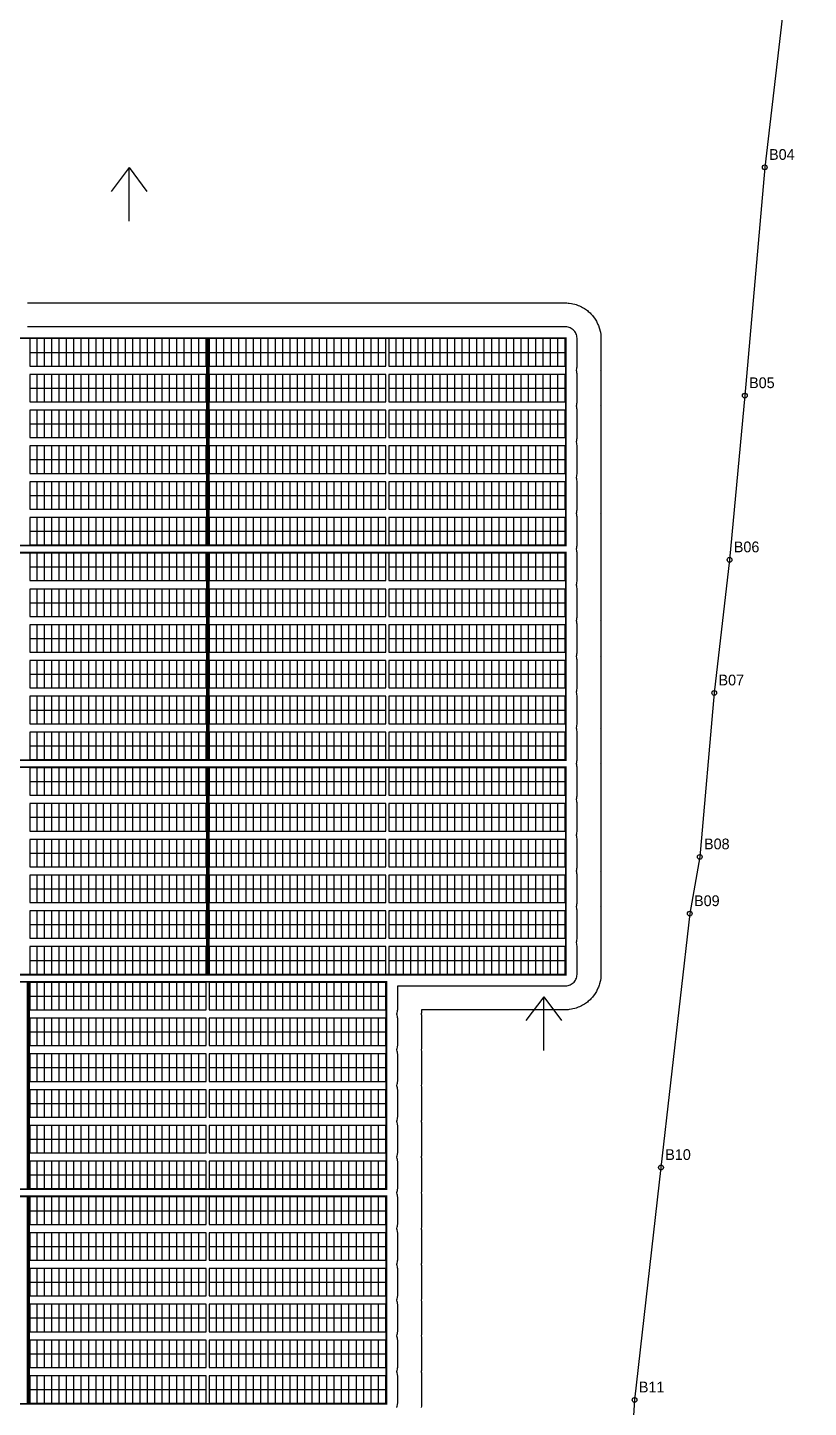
# Model space of a CAD drawing. Header units: metres. Extents: x 434302 to 507065, y 1937737 to 2381091.
# Drawn here: x 434861.2 to 434992.1, y 2380515.6 to 2380747.1 of the extents above; entities that cross this region are included whole.
import ezdxf
from ezdxf.enums import TextEntityAlignment as Align

# ---------------------------------------------------------------- set-up
doc = ezdxf.new("R2010")
doc.units = ezdxf.units.M
for name, color, linetype in [('BOUNDARY', 7, 'Continuous'), ('BOUNDARY_POINTS', 7, 'Continuous'), ('GROUP_BOUNDARY', 1, 'Continuous'), ('LIGHTNING_ARRESTER', 3, 'Continuous'), ('MODULES', 5, 'Continuous'), ('PV_TABLES', 3, 'Continuous'), ('SERVICE_ROAD', 1, 'Continuous')]:
    doc.layers.add(name, color=color, linetype=linetype)

# ---------------------------------------------------------------- blocks, each defined once
blk = doc.blocks.new('PV_TABLE_2P28')
at = {"layer": 'MODULES'}
for p, q in [((1.23333, 0), (1.23333, 4.6)), ((2.46666, 0), (2.46666, 4.6)), ((3.69999, 0), (3.69999, 4.6)), ((4.93332, 0), (4.93332, 4.6)), ((6.16665, 0), (6.16665, 4.6)), ((7.39998, 0), (7.39998, 4.6)), ((8.63331, 0), (8.63331, 4.6)), ((9.86664, 0), (9.86664, 4.6)), ((11.09997, 0), (11.09997, 4.6)), ((12.3333, 0), (12.3333, 4.6)), ((13.56663, 0), (13.56663, 4.6)), ((14.79996, 0), (14.79996, 4.6)), ((16.03329, 0), (16.03329, 4.6)), ((17.26662, 0), (17.26662, 4.6)), ((18.49995, 0), (18.49995, 4.6)), ((19.73328, 0), (19.73328, 4.6)), ((20.96661, 0), (20.96661, 4.6)), ((22.19994, 0), (22.19994, 4.6)), ((23.43327, 0), (23.43327, 4.6)), ((24.6666, 0), (24.6666, 4.6)), ((25.89993, 0), (25.89993, 4.6)), ((27.13326, 0), (27.13326, 4.6)), ((28.36659, 0), (28.36659, 4.6)), ((0, 2.3), (29.59992, 2.3))]:
    blk.add_line(p, q, dxfattribs=at)
blk.add_lwpolyline([(0, 0), (29.59992, 0), (29.59992, 4.6), (0, 4.6)], close=True, dxfattribs=at)

msp = doc.modelspace()

# ---------------------------------------------------------------- linework, layer by layer
at = {"layer": 'BOUNDARY'}
msp.add_lwpolyline([(434992.14, 2380786.63), (434984.82, 2380723.62), (434981.47, 2380685.32), (434978.91, 2380657.77), (434976.34, 2380635.44), (434973.91, 2380607.94), (434972.24, 2380598.42), (434967.41, 2380555.83), (434962.98, 2380516.83), (434961.53, 2380493.96)], dxfattribs=at)
at = {"layer": 'BOUNDARY_POINTS'}
for centre in [(434984.82, 2380723.62), (434981.47, 2380685.32), (434978.91, 2380657.77), (434976.34, 2380635.44), (434973.91, 2380607.94), (434972.24, 2380598.42), (434967.41, 2380555.83), (434962.98, 2380516.83)]:
    msp.add_circle(centre, 0.4, dxfattribs=at)
at = {"layer": 'GROUP_BOUNDARY', "color": 5, "lineweight": 211, "true_color": 0x0080ff, "const_width": 0.3}
for points in [[(434891.24, 2380660.18), (434831.34, 2380660.18), (434831.34, 2380694.98), (434891.24, 2380694.98), (434891.24, 2380660.18)], [(434951.44, 2380624.18), (434891.54, 2380624.18), (434891.54, 2380658.98), (434951.44, 2380658.98), (434951.44, 2380624.18)], [(434891.24, 2380588.18), (434831.34, 2380588.18), (434831.34, 2380622.98), (434891.24, 2380622.98), (434891.24, 2380588.18)], [(434921.34, 2380552.18), (434861.44, 2380552.18), (434861.44, 2380586.98), (434921.34, 2380586.98), (434921.34, 2380552.18)], [(434861.14, 2380516.18), (434801.24, 2380516.18), (434801.24, 2380550.98), (434861.14, 2380550.98), (434861.14, 2380516.18)]]:
    msp.add_lwpolyline(points, close=True, dxfattribs=at)
at = {"layer": 'GROUP_BOUNDARY', "color": 1, "lineweight": 211, "true_color": 0xff0000, "const_width": 0.3}
for points in [[(434951.44, 2380660.18), (434891.54, 2380660.18), (434891.54, 2380694.98), (434951.44, 2380694.98), (434951.44, 2380660.18)], [(434891.24, 2380624.18), (434831.34, 2380624.18), (434831.34, 2380658.98), (434891.24, 2380658.98), (434891.24, 2380624.18)], [(434951.44, 2380588.18), (434891.54, 2380588.18), (434891.54, 2380622.98), (434951.44, 2380622.98), (434951.44, 2380588.18)], [(434861.14, 2380552.18), (434801.24, 2380552.18), (434801.24, 2380586.98), (434861.14, 2380586.98), (434861.14, 2380552.18)], [(434921.34, 2380516.18), (434861.44, 2380516.18), (434861.44, 2380550.98), (434921.34, 2380550.98), (434921.34, 2380516.18)]]:
    msp.add_lwpolyline(points, close=True, dxfattribs=at)
at = {"layer": 'LIGHTNING_ARRESTER', "lineweight": 30}
for p, q in [((434878.19, 2380723.58), (434875.19, 2380719.58)), ((434878.19, 2380714.58), (434878.19, 2380723.58)), ((434878.19, 2380723.58), (434881.19, 2380719.58)), ((434947.74, 2380584.48), (434944.74, 2380580.48)), ((434947.74, 2380575.48), (434947.74, 2380584.48)), ((434947.74, 2380584.48), (434950.74, 2380580.48))]:
    msp.add_line(p, q, dxfattribs=at)
at = {"layer": 'SERVICE_ROAD'}
for points in [[(434861.12, 2380700.88), (434861.22, 2380700.88), (434861.29, 2380700.87), (434861.36, 2380700.88), (434861.46, 2380700.88), (434861.56, 2380700.88), (434891.12, 2380700.88), (434891.22, 2380700.88), (434891.32, 2380700.88), (434891.39, 2380700.87), (434891.46, 2380700.88), (434891.56, 2380700.88), (434891.66, 2380700.88), (434921.22, 2380700.88), (434921.32, 2380700.88), (434921.42, 2380700.88), (434921.49, 2380700.87), (434921.56, 2380700.88), (434921.66, 2380700.88), (434921.76, 2380700.88), (434951.32, 2380700.88), (434951.42, 2380700.88), (434951.52, 2380700.88), (434951.61, 2380700.87), (434951.63, 2380700.87), (434951.83, 2380700.86), (434952.02, 2380700.84), (434952.41, 2380700.78), (434952.6, 2380700.74), (434952.98, 2380700.65), (434953.17, 2380700.59), (434953.54, 2380700.46), (434953.72, 2380700.38), (434954.08, 2380700.21), (434954.25, 2380700.12), (434954.59, 2380699.92), (434954.75, 2380699.81), (434955.07, 2380699.58), (434955.22, 2380699.45), (434955.51, 2380699.19), (434955.65, 2380699.05), (434955.91, 2380698.76), (434956.03, 2380698.61), (434956.27, 2380698.29), (434956.38, 2380698.13), (434956.58, 2380697.79), (434956.67, 2380697.62), (434956.84, 2380697.26), (434956.91, 2380697.08), (434957.05, 2380696.71), (434957.1, 2380696.53), (434957.2, 2380696.14), (434957.24, 2380695.95), (434957.3, 2380695.56), (434957.31, 2380695.37), (434957.33, 2380695.17), (434957.33, 2380695.15), (434957.33, 2380695.06), (434957.34, 2380694.96), (434957.34, 2380694.86), (434957.34, 2380690.3), (434957.34, 2380690.2), (434957.33, 2380690.1), (434957.33, 2380690), (434957.33, 2380689.99), (434957.31, 2380689.79), (434957.3, 2380689.59), (434957.29, 2380689.58), (434957.3, 2380689.56), (434957.31, 2380689.37), (434957.33, 2380689.17), (434957.33, 2380689.15), (434957.33, 2380689.06), (434957.34, 2380688.96), (434957.34, 2380688.86), (434957.34, 2380684.3), (434957.34, 2380684.2), (434957.33, 2380684.1), (434957.33, 2380684), (434957.33, 2380683.99), (434957.31, 2380683.79), (434957.3, 2380683.59), (434957.29, 2380683.58), (434957.3, 2380683.56), (434957.31, 2380683.37), (434957.33, 2380683.17), (434957.33, 2380683.15), (434957.33, 2380683.06), (434957.34, 2380682.96), (434957.34, 2380682.86), (434957.34, 2380678.3), (434957.34, 2380678.2), (434957.33, 2380678.1), (434957.33, 2380678), (434957.33, 2380677.99), (434957.31, 2380677.79), (434957.3, 2380677.59), (434957.29, 2380677.58), (434957.3, 2380677.56), (434957.31, 2380677.37), (434957.33, 2380677.17), (434957.33, 2380677.15), (434957.33, 2380677.06), (434957.34, 2380676.96), (434957.34, 2380676.86), (434957.34, 2380672.3), (434957.34, 2380672.2), (434957.33, 2380672.1), (434957.33, 2380672), (434957.33, 2380671.99), (434957.31, 2380671.79), (434957.3, 2380671.59), (434957.29, 2380671.58), (434957.3, 2380671.56), (434957.31, 2380671.37), (434957.33, 2380671.17), (434957.33, 2380671.15), (434957.33, 2380671.06), (434957.34, 2380670.96), (434957.34, 2380670.86), (434957.34, 2380666.3), (434957.34, 2380666.2), (434957.33, 2380666.1), (434957.33, 2380666), (434957.33, 2380665.99), (434957.31, 2380665.79), (434957.3, 2380665.59), (434957.29, 2380665.58), (434957.3, 2380665.56), (434957.31, 2380665.37), (434957.33, 2380665.17), (434957.33, 2380665.15), (434957.33, 2380665.06), (434957.34, 2380664.96), (434957.34, 2380664.86), (434957.34, 2380660.3), (434957.34, 2380660.2), (434957.33, 2380660.1), (434957.33, 2380660), (434957.33, 2380659.99), (434957.31, 2380659.79), (434957.3, 2380659.59), (434957.29, 2380659.58), (434957.3, 2380659.56), (434957.31, 2380659.37), (434957.33, 2380659.17), (434957.33, 2380659.15), (434957.33, 2380659.06), (434957.34, 2380658.96), (434957.34, 2380658.86), (434957.34, 2380654.3), (434957.34, 2380654.2), (434957.33, 2380654.1), (434957.33, 2380654), (434957.33, 2380653.99), (434957.31, 2380653.79), (434957.3, 2380653.59), (434957.29, 2380653.58), (434957.3, 2380653.56), (434957.31, 2380653.37), (434957.33, 2380653.17), (434957.33, 2380653.15), (434957.33, 2380653.06), (434957.34, 2380652.96), (434957.34, 2380652.86), (434957.34, 2380648.3), (434957.34, 2380648.2), (434957.33, 2380648.1), (434957.33, 2380648), (434957.33, 2380647.99), (434957.31, 2380647.79), (434957.3, 2380647.59), (434957.29, 2380647.58), (434957.3, 2380647.56), (434957.31, 2380647.37), (434957.33, 2380647.17), (434957.33, 2380647.15), (434957.33, 2380647.06), (434957.34, 2380646.96), (434957.34, 2380646.86), (434957.34, 2380642.3), (434957.34, 2380642.2), (434957.33, 2380642.1), (434957.33, 2380642), (434957.33, 2380641.99), (434957.31, 2380641.79), (434957.3, 2380641.59), (434957.29, 2380641.58), (434957.3, 2380641.56), (434957.31, 2380641.37), (434957.33, 2380641.17), (434957.33, 2380641.15), (434957.33, 2380641.06), (434957.34, 2380640.96), (434957.34, 2380640.86), (434957.34, 2380636.3), (434957.34, 2380636.2), (434957.33, 2380636.1), (434957.33, 2380636), (434957.33, 2380635.99), (434957.31, 2380635.79), (434957.3, 2380635.59), (434957.29, 2380635.58), (434957.3, 2380635.56), (434957.31, 2380635.37), (434957.33, 2380635.17), (434957.33, 2380635.15), (434957.33, 2380635.06), (434957.34, 2380634.96), (434957.34, 2380634.86), (434957.34, 2380630.3), (434957.34, 2380630.2), (434957.33, 2380630.1), (434957.33, 2380630), (434957.33, 2380629.99), (434957.31, 2380629.79), (434957.3, 2380629.59), (434957.29, 2380629.58), (434957.3, 2380629.56), (434957.31, 2380629.37), (434957.33, 2380629.17), (434957.33, 2380629.15), (434957.33, 2380629.06), (434957.34, 2380628.96), (434957.34, 2380628.86), (434957.34, 2380624.3), (434957.34, 2380624.2), (434957.33, 2380624.1), (434957.33, 2380624), (434957.33, 2380623.99), (434957.31, 2380623.79), (434957.3, 2380623.59), (434957.29, 2380623.58), (434957.3, 2380623.56), (434957.31, 2380623.37), (434957.33, 2380623.17), (434957.33, 2380623.15), (434957.33, 2380623.06), (434957.34, 2380622.96), (434957.34, 2380622.86), (434957.34, 2380618.3), (434957.34, 2380618.2), (434957.33, 2380618.1), (434957.33, 2380618), (434957.33, 2380617.99), (434957.31, 2380617.79), (434957.3, 2380617.59), (434957.29, 2380617.58), (434957.3, 2380617.56), (434957.31, 2380617.37), (434957.33, 2380617.17), (434957.33, 2380617.15), (434957.33, 2380617.06), (434957.34, 2380616.96), (434957.34, 2380616.86), (434957.34, 2380612.3), (434957.34, 2380612.2), (434957.33, 2380612.1), (434957.33, 2380612), (434957.33, 2380611.99), (434957.31, 2380611.79), (434957.3, 2380611.59), (434957.29, 2380611.58), (434957.3, 2380611.56), (434957.31, 2380611.37), (434957.33, 2380611.17), (434957.33, 2380611.15), (434957.33, 2380611.06), (434957.34, 2380610.96), (434957.34, 2380610.86), (434957.34, 2380606.3), (434957.34, 2380606.2), (434957.33, 2380606.1), (434957.33, 2380606), (434957.33, 2380605.99), (434957.31, 2380605.79), (434957.3, 2380605.59), (434957.29, 2380605.58), (434957.3, 2380605.56), (434957.31, 2380605.37), (434957.33, 2380605.17), (434957.33, 2380605.15), (434957.33, 2380605.06), (434957.34, 2380604.96), (434957.34, 2380604.86), (434957.34, 2380600.3), (434957.34, 2380600.2), (434957.33, 2380600.1), (434957.33, 2380600), (434957.33, 2380599.99), (434957.31, 2380599.79), (434957.3, 2380599.59), (434957.29, 2380599.58), (434957.3, 2380599.56), (434957.31, 2380599.37), (434957.33, 2380599.17), (434957.33, 2380599.15), (434957.33, 2380599.06), (434957.34, 2380598.96), (434957.34, 2380598.86), (434957.34, 2380594.3), (434957.34, 2380594.2), (434957.33, 2380594.1), (434957.33, 2380594), (434957.33, 2380593.99), (434957.31, 2380593.79), (434957.3, 2380593.59), (434957.29, 2380593.58), (434957.3, 2380593.56), (434957.31, 2380593.37), (434957.33, 2380593.17), (434957.33, 2380593.15), (434957.33, 2380593.06), (434957.34, 2380592.96), (434957.34, 2380592.86), (434957.34, 2380588.3), (434957.34, 2380588.2), (434957.33, 2380588.1), (434957.33, 2380588), (434957.33, 2380587.99), (434957.31, 2380587.79), (434957.3, 2380587.59), (434957.24, 2380587.21), (434957.2, 2380587.01), (434957.1, 2380586.63), (434957.05, 2380586.44), (434956.91, 2380586.08), (434956.84, 2380585.89), (434956.67, 2380585.54), (434956.58, 2380585.37), (434956.38, 2380585.03), (434956.27, 2380584.87), (434956.03, 2380584.55), (434955.91, 2380584.4), (434955.65, 2380584.11), (434955.51, 2380583.97), (434955.22, 2380583.71), (434955.07, 2380583.58), (434954.75, 2380583.35), (434954.59, 2380583.24), (434954.25, 2380583.04), (434954.08, 2380582.94), (434953.72, 2380582.78), (434953.54, 2380582.7), (434953.17, 2380582.57), (434952.98, 2380582.51), (434952.6, 2380582.42), (434952.41, 2380582.38), (434952.02, 2380582.32), (434951.83, 2380582.3), (434951.63, 2380582.29), (434951.61, 2380582.29), (434951.52, 2380582.28), (434951.42, 2380582.28), (434951.32, 2380582.28), (434927.24, 2380582.28), (434927.24, 2380582.2), (434927.23, 2380582.1), (434927.23, 2380582), (434927.23, 2380581.99), (434927.21, 2380581.79), (434927.2, 2380581.59), (434927.19, 2380581.58), (434927.2, 2380581.56), (434927.21, 2380581.37), (434927.23, 2380581.17), (434927.23, 2380581.15), (434927.23, 2380581.06), (434927.24, 2380580.96), (434927.24, 2380580.86), (434927.24, 2380576.3), (434927.24, 2380576.2), (434927.23, 2380576.1), (434927.23, 2380576), (434927.23, 2380575.99), (434927.21, 2380575.79), (434927.2, 2380575.59), (434927.19, 2380575.58), (434927.2, 2380575.56), (434927.21, 2380575.37), (434927.23, 2380575.17), (434927.23, 2380575.15), (434927.23, 2380575.06), (434927.24, 2380574.96), (434927.24, 2380574.86), (434927.24, 2380570.3), (434927.24, 2380570.2), (434927.23, 2380570.1), (434927.23, 2380570), (434927.23, 2380569.99), (434927.21, 2380569.79), (434927.2, 2380569.59), (434927.19, 2380569.58), (434927.2, 2380569.56), (434927.21, 2380569.37), (434927.23, 2380569.17), (434927.23, 2380569.15), (434927.23, 2380569.06), (434927.24, 2380568.96), (434927.24, 2380568.86), (434927.24, 2380564.3), (434927.24, 2380564.2), (434927.23, 2380564.1), (434927.23, 2380564), (434927.23, 2380563.99), (434927.21, 2380563.79), (434927.2, 2380563.59), (434927.19, 2380563.58), (434927.2, 2380563.56), (434927.21, 2380563.37), (434927.23, 2380563.17), (434927.23, 2380563.15), (434927.23, 2380563.06), (434927.24, 2380562.96), (434927.24, 2380562.86), (434927.24, 2380558.3), (434927.24, 2380558.2), (434927.23, 2380558.1), (434927.23, 2380558), (434927.23, 2380557.99), (434927.21, 2380557.79), (434927.2, 2380557.59), (434927.19, 2380557.58), (434927.2, 2380557.56), (434927.21, 2380557.37), (434927.23, 2380557.17), (434927.23, 2380557.15), (434927.23, 2380557.06), (434927.24, 2380556.96), (434927.24, 2380556.86), (434927.24, 2380552.3), (434927.24, 2380552.2), (434927.23, 2380552.1), (434927.23, 2380552), (434927.23, 2380551.99), (434927.21, 2380551.79), (434927.2, 2380551.59), (434927.19, 2380551.58), (434927.2, 2380551.56), (434927.21, 2380551.37), (434927.23, 2380551.17), (434927.23, 2380551.15), (434927.23, 2380551.06), (434927.24, 2380550.96), (434927.24, 2380550.86), (434927.24, 2380546.3), (434927.24, 2380546.2), (434927.23, 2380546.1), (434927.23, 2380546), (434927.23, 2380545.99), (434927.21, 2380545.79), (434927.2, 2380545.59), (434927.19, 2380545.58), (434927.2, 2380545.56), (434927.21, 2380545.37), (434927.23, 2380545.17), (434927.23, 2380545.15), (434927.23, 2380545.06), (434927.24, 2380544.96), (434927.24, 2380544.86), (434927.24, 2380540.3), (434927.24, 2380540.2), (434927.23, 2380540.1), (434927.23, 2380540), (434927.23, 2380539.99), (434927.21, 2380539.79), (434927.2, 2380539.59), (434927.19, 2380539.58), (434927.2, 2380539.56), (434927.21, 2380539.37), (434927.23, 2380539.17), (434927.23, 2380539.15), (434927.23, 2380539.06), (434927.24, 2380538.96), (434927.24, 2380538.86), (434927.24, 2380534.3), (434927.24, 2380534.2), (434927.23, 2380534.1), (434927.23, 2380534), (434927.23, 2380533.99), (434927.21, 2380533.79), (434927.2, 2380533.59), (434927.19, 2380533.58), (434927.2, 2380533.56), (434927.21, 2380533.37), (434927.23, 2380533.17), (434927.23, 2380533.15), (434927.23, 2380533.06), (434927.24, 2380532.96), (434927.24, 2380532.86), (434927.24, 2380528.3), (434927.24, 2380528.2), (434927.23, 2380528.1), (434927.23, 2380528), (434927.23, 2380527.99), (434927.21, 2380527.79), (434927.2, 2380527.59), (434927.19, 2380527.58), (434927.2, 2380527.56), (434927.21, 2380527.37), (434927.23, 2380527.17), (434927.23, 2380527.15), (434927.23, 2380527.06), (434927.24, 2380526.96), (434927.24, 2380526.86), (434927.24, 2380522.3), (434927.24, 2380522.2), (434927.23, 2380522.1), (434927.23, 2380522), (434927.23, 2380521.99), (434927.21, 2380521.79), (434927.2, 2380521.59), (434927.19, 2380521.58), (434927.2, 2380521.56), (434927.21, 2380521.37), (434927.23, 2380521.17), (434927.23, 2380521.15), (434927.23, 2380521.06), (434927.24, 2380520.96), (434927.24, 2380520.86), (434927.24, 2380516.3), (434927.24, 2380516.2), (434927.23, 2380516.1), (434927.23, 2380516), (434927.23, 2380515.99), (434927.21, 2380515.79), (434927.2, 2380515.59), (434927.19, 2380515.58), (434927.2, 2380515.56)], [(434923.12, 2380515.55), (434923.11, 2380515.58), (434923.12, 2380515.61), (434923.18, 2380515.79), (434923.21, 2380515.99), (434923.23, 2380516.18), (434923.23, 2380516.2), (434923.24, 2380516.3), (434923.24, 2380520.86), (434923.23, 2380520.96), (434923.23, 2380520.98), (434923.21, 2380521.17), (434923.18, 2380521.36), (434923.12, 2380521.55), (434923.11, 2380521.58), (434923.12, 2380521.61), (434923.18, 2380521.79), (434923.21, 2380521.99), (434923.23, 2380522.18), (434923.23, 2380522.2), (434923.24, 2380522.3), (434923.24, 2380526.86), (434923.23, 2380526.96), (434923.23, 2380526.98), (434923.21, 2380527.17), (434923.18, 2380527.36), (434923.12, 2380527.55), (434923.11, 2380527.58), (434923.12, 2380527.61), (434923.18, 2380527.79), (434923.21, 2380527.99), (434923.23, 2380528.18), (434923.23, 2380528.2), (434923.24, 2380528.3), (434923.24, 2380532.86), (434923.23, 2380532.96), (434923.23, 2380532.98), (434923.21, 2380533.17), (434923.18, 2380533.36), (434923.12, 2380533.55), (434923.11, 2380533.58), (434923.12, 2380533.61), (434923.18, 2380533.79), (434923.21, 2380533.99), (434923.23, 2380534.18), (434923.23, 2380534.2), (434923.24, 2380534.3), (434923.24, 2380538.86), (434923.23, 2380538.96), (434923.23, 2380538.98), (434923.21, 2380539.17), (434923.18, 2380539.36), (434923.12, 2380539.55), (434923.11, 2380539.58), (434923.12, 2380539.61), (434923.18, 2380539.79), (434923.21, 2380539.99), (434923.23, 2380540.18), (434923.23, 2380540.2), (434923.24, 2380540.3), (434923.24, 2380544.86), (434923.23, 2380544.96), (434923.23, 2380544.98), (434923.21, 2380545.17), (434923.18, 2380545.36), (434923.12, 2380545.55), (434923.11, 2380545.58), (434923.12, 2380545.61), (434923.18, 2380545.79), (434923.21, 2380545.99), (434923.23, 2380546.18), (434923.23, 2380546.2), (434923.24, 2380546.3), (434923.24, 2380550.86), (434923.23, 2380550.96), (434923.23, 2380550.98), (434923.21, 2380551.17), (434923.18, 2380551.36), (434923.12, 2380551.55), (434923.11, 2380551.58), (434923.12, 2380551.61), (434923.18, 2380551.79), (434923.21, 2380551.99), (434923.23, 2380552.18), (434923.23, 2380552.2), (434923.24, 2380552.3), (434923.24, 2380556.86), (434923.23, 2380556.96), (434923.23, 2380556.98), (434923.21, 2380557.17), (434923.18, 2380557.36), (434923.12, 2380557.55), (434923.11, 2380557.58), (434923.12, 2380557.61), (434923.18, 2380557.79), (434923.21, 2380557.99), (434923.23, 2380558.18), (434923.23, 2380558.2), (434923.24, 2380558.3), (434923.24, 2380562.86), (434923.23, 2380562.96), (434923.23, 2380562.98), (434923.21, 2380563.17), (434923.18, 2380563.36), (434923.12, 2380563.55), (434923.11, 2380563.58), (434923.12, 2380563.61), (434923.18, 2380563.79), (434923.21, 2380563.99), (434923.23, 2380564.18), (434923.23, 2380564.2), (434923.24, 2380564.3), (434923.24, 2380568.86), (434923.23, 2380568.96), (434923.23, 2380568.98), (434923.21, 2380569.17), (434923.18, 2380569.36), (434923.12, 2380569.55), (434923.11, 2380569.58), (434923.12, 2380569.61), (434923.18, 2380569.79), (434923.21, 2380569.99), (434923.23, 2380570.18), (434923.23, 2380570.2), (434923.24, 2380570.3), (434923.24, 2380574.86), (434923.23, 2380574.96), (434923.23, 2380574.98), (434923.21, 2380575.17), (434923.18, 2380575.36), (434923.12, 2380575.55), (434923.11, 2380575.58), (434923.12, 2380575.61), (434923.18, 2380575.79), (434923.21, 2380575.99), (434923.23, 2380576.18), (434923.23, 2380576.2), (434923.24, 2380576.3), (434923.24, 2380580.86), (434923.23, 2380580.96), (434923.23, 2380580.98), (434923.21, 2380581.17), (434923.18, 2380581.36), (434923.12, 2380581.55), (434923.11, 2380581.58), (434923.12, 2380581.61), (434923.18, 2380581.79), (434923.21, 2380581.99), (434923.23, 2380582.18), (434923.23, 2380582.2), (434923.24, 2380582.3), (434923.24, 2380586.28), (434951.32, 2380586.28), (434951.42, 2380586.28), (434951.43, 2380586.28), (434951.63, 2380586.3), (434951.82, 2380586.34), (434952.01, 2380586.4), (434952.19, 2380586.47), (434952.36, 2380586.56), (434952.53, 2380586.67), (434952.68, 2380586.8), (434952.82, 2380586.94), (434952.94, 2380587.09), (434953.05, 2380587.25), (434953.14, 2380587.42), (434953.22, 2380587.61), (434953.28, 2380587.79), (434953.31, 2380587.99), (434953.33, 2380588.18), (434953.33, 2380588.2), (434953.34, 2380588.3), (434953.34, 2380592.86), (434953.33, 2380592.96), (434953.33, 2380592.98), (434953.31, 2380593.17), (434953.28, 2380593.36), (434953.22, 2380593.55), (434953.21, 2380593.58), (434953.22, 2380593.61), (434953.28, 2380593.79), (434953.31, 2380593.99), (434953.33, 2380594.18), (434953.33, 2380594.2), (434953.34, 2380594.3), (434953.34, 2380598.86), (434953.33, 2380598.96), (434953.33, 2380598.98), (434953.31, 2380599.17), (434953.28, 2380599.36), (434953.22, 2380599.55), (434953.21, 2380599.58), (434953.22, 2380599.61), (434953.28, 2380599.79), (434953.31, 2380599.99), (434953.33, 2380600.18), (434953.33, 2380600.2), (434953.34, 2380600.3), (434953.34, 2380604.86), (434953.33, 2380604.96), (434953.33, 2380604.98), (434953.31, 2380605.17), (434953.28, 2380605.36), (434953.22, 2380605.55), (434953.21, 2380605.58), (434953.22, 2380605.61), (434953.28, 2380605.79), (434953.31, 2380605.99), (434953.33, 2380606.18), (434953.33, 2380606.2), (434953.34, 2380606.3), (434953.34, 2380610.86), (434953.33, 2380610.96), (434953.33, 2380610.98), (434953.31, 2380611.17), (434953.28, 2380611.36), (434953.22, 2380611.55), (434953.21, 2380611.58), (434953.22, 2380611.61), (434953.28, 2380611.79), (434953.31, 2380611.99), (434953.33, 2380612.18), (434953.33, 2380612.2), (434953.34, 2380612.3), (434953.34, 2380616.86), (434953.33, 2380616.96), (434953.33, 2380616.98), (434953.31, 2380617.17), (434953.28, 2380617.36), (434953.22, 2380617.55), (434953.21, 2380617.58), (434953.22, 2380617.61), (434953.28, 2380617.79), (434953.31, 2380617.99), (434953.33, 2380618.18), (434953.33, 2380618.2), (434953.34, 2380618.3), (434953.34, 2380622.86), (434953.33, 2380622.96), (434953.33, 2380622.98), (434953.31, 2380623.17), (434953.28, 2380623.36), (434953.22, 2380623.55), (434953.21, 2380623.58), (434953.22, 2380623.61), (434953.28, 2380623.79), (434953.31, 2380623.99), (434953.33, 2380624.18), (434953.33, 2380624.2), (434953.34, 2380624.3), (434953.34, 2380628.86), (434953.33, 2380628.96), (434953.33, 2380628.98), (434953.31, 2380629.17), (434953.28, 2380629.36), (434953.22, 2380629.55), (434953.21, 2380629.58), (434953.22, 2380629.61), (434953.28, 2380629.79), (434953.31, 2380629.99), (434953.33, 2380630.18), (434953.33, 2380630.2), (434953.34, 2380630.3), (434953.34, 2380634.86), (434953.33, 2380634.96), (434953.33, 2380634.98), (434953.31, 2380635.17), (434953.28, 2380635.36), (434953.22, 2380635.55), (434953.21, 2380635.58), (434953.22, 2380635.61), (434953.28, 2380635.79), (434953.31, 2380635.99), (434953.33, 2380636.18), (434953.33, 2380636.2), (434953.34, 2380636.3), (434953.34, 2380640.86), (434953.33, 2380640.96), (434953.33, 2380640.98), (434953.31, 2380641.17), (434953.28, 2380641.36), (434953.22, 2380641.55), (434953.21, 2380641.58), (434953.22, 2380641.61), (434953.28, 2380641.79), (434953.31, 2380641.99), (434953.33, 2380642.18), (434953.33, 2380642.2), (434953.34, 2380642.3), (434953.34, 2380646.86), (434953.33, 2380646.96), (434953.33, 2380646.98), (434953.31, 2380647.17), (434953.28, 2380647.36), (434953.22, 2380647.55), (434953.21, 2380647.58), (434953.22, 2380647.61), (434953.28, 2380647.79), (434953.31, 2380647.99), (434953.33, 2380648.18), (434953.33, 2380648.2), (434953.34, 2380648.3), (434953.34, 2380652.86), (434953.33, 2380652.96), (434953.33, 2380652.98), (434953.31, 2380653.17), (434953.28, 2380653.36), (434953.22, 2380653.55), (434953.21, 2380653.58), (434953.22, 2380653.61), (434953.28, 2380653.79), (434953.31, 2380653.99), (434953.33, 2380654.18), (434953.33, 2380654.2), (434953.34, 2380654.3), (434953.34, 2380658.86), (434953.33, 2380658.96), (434953.33, 2380658.98), (434953.31, 2380659.17), (434953.28, 2380659.36), (434953.22, 2380659.55), (434953.21, 2380659.58), (434953.22, 2380659.61), (434953.28, 2380659.79), (434953.31, 2380659.99), (434953.33, 2380660.18), (434953.33, 2380660.2), (434953.34, 2380660.3), (434953.34, 2380664.86), (434953.33, 2380664.96), (434953.33, 2380664.98), (434953.31, 2380665.17), (434953.28, 2380665.36), (434953.22, 2380665.55), (434953.21, 2380665.58), (434953.22, 2380665.61), (434953.28, 2380665.79), (434953.31, 2380665.99), (434953.33, 2380666.18), (434953.33, 2380666.2), (434953.34, 2380666.3), (434953.34, 2380670.86), (434953.33, 2380670.96), (434953.33, 2380670.98), (434953.31, 2380671.17), (434953.28, 2380671.36), (434953.22, 2380671.55), (434953.21, 2380671.58), (434953.22, 2380671.61), (434953.28, 2380671.79), (434953.31, 2380671.99), (434953.33, 2380672.18), (434953.33, 2380672.2), (434953.34, 2380672.3), (434953.34, 2380676.86), (434953.33, 2380676.96), (434953.33, 2380676.98), (434953.31, 2380677.17), (434953.28, 2380677.36), (434953.22, 2380677.55), (434953.21, 2380677.58), (434953.22, 2380677.61), (434953.28, 2380677.79), (434953.31, 2380677.99), (434953.33, 2380678.18), (434953.33, 2380678.2), (434953.34, 2380678.3), (434953.34, 2380682.86), (434953.33, 2380682.96), (434953.33, 2380682.98), (434953.31, 2380683.17), (434953.28, 2380683.36), (434953.22, 2380683.55), (434953.21, 2380683.58), (434953.22, 2380683.61), (434953.28, 2380683.79), (434953.31, 2380683.99), (434953.33, 2380684.18), (434953.33, 2380684.2), (434953.34, 2380684.3), (434953.34, 2380688.86), (434953.33, 2380688.96), (434953.33, 2380688.98), (434953.31, 2380689.17), (434953.28, 2380689.36), (434953.22, 2380689.55), (434953.21, 2380689.58), (434953.22, 2380689.61), (434953.28, 2380689.79), (434953.31, 2380689.99), (434953.33, 2380690.18), (434953.33, 2380690.2), (434953.34, 2380690.3), (434953.34, 2380694.86), (434953.33, 2380694.96), (434953.33, 2380694.98), (434953.31, 2380695.17), (434953.28, 2380695.36), (434953.22, 2380695.55), (434953.14, 2380695.73), (434953.05, 2380695.91), (434952.94, 2380696.07), (434952.82, 2380696.22), (434952.68, 2380696.36), (434952.53, 2380696.48), (434952.36, 2380696.59), (434952.19, 2380696.69), (434952.01, 2380696.76), (434951.82, 2380696.82), (434951.63, 2380696.86), (434951.43, 2380696.88), (434951.42, 2380696.88), (434951.32, 2380696.88), (434921.76, 2380696.88), (434921.66, 2380696.88), (434921.64, 2380696.88), (434921.49, 2380696.86), (434921.34, 2380696.88), (434921.32, 2380696.88), (434921.22, 2380696.88), (434891.66, 2380696.88), (434891.56, 2380696.88), (434891.54, 2380696.88), (434891.39, 2380696.86), (434891.24, 2380696.88), (434891.22, 2380696.88), (434891.12, 2380696.88), (434861.56, 2380696.88), (434861.46, 2380696.88), (434861.44, 2380696.88), (434861.29, 2380696.86), (434861.14, 2380696.88)]]:
    msp.add_lwpolyline(points, dxfattribs=at)

# ---------------------------------------------------------------- block references
at = {"layer": 'PV_TABLES'}
for p in [(434861.54, 2380690.28), (434891.64, 2380690.28), (434921.74, 2380690.28), (434861.54, 2380684.28), (434891.64, 2380684.28), (434921.74, 2380684.28), (434861.54, 2380678.28), (434891.64, 2380678.28), (434921.74, 2380678.28), (434861.54, 2380672.28), (434891.64, 2380672.28), (434921.74, 2380672.28), (434861.54, 2380666.28), (434891.64, 2380666.28), (434921.74, 2380666.28), (434861.54, 2380660.28), (434891.64, 2380660.28), (434921.74, 2380660.28), (434861.54, 2380654.28), (434891.64, 2380654.28), (434921.74, 2380654.28), (434861.54, 2380648.28), (434891.64, 2380648.28), (434921.74, 2380648.28), (434861.54, 2380642.28), (434891.64, 2380642.28), (434921.74, 2380642.28), (434861.54, 2380636.28), (434891.64, 2380636.28), (434921.74, 2380636.28), (434861.54, 2380630.28), (434891.64, 2380630.28), (434921.74, 2380630.28), (434861.54, 2380624.28), (434891.64, 2380624.28), (434921.74, 2380624.28), (434861.54, 2380618.28), (434891.64, 2380618.28), (434921.74, 2380618.28), (434861.54, 2380612.28), (434891.64, 2380612.28), (434921.74, 2380612.28), (434861.54, 2380606.28), (434891.64, 2380606.28), (434921.74, 2380606.28), (434861.54, 2380600.28), (434891.64, 2380600.28), (434921.74, 2380600.28), (434861.54, 2380594.28), (434891.64, 2380594.28), (434921.74, 2380594.28), (434861.54, 2380588.28), (434891.64, 2380588.28), (434921.74, 2380588.28), (434861.54, 2380582.28), (434891.64, 2380582.28), (434861.54, 2380576.28), (434891.64, 2380576.28), (434861.54, 2380570.28), (434891.64, 2380570.28), (434861.54, 2380564.28), (434891.64, 2380564.28), (434861.54, 2380558.28), (434891.64, 2380558.28), (434861.54, 2380552.28), (434891.64, 2380552.28), (434861.54, 2380546.28), (434891.64, 2380546.28), (434861.54, 2380540.28), (434891.64, 2380540.28), (434861.54, 2380534.28), (434891.64, 2380534.28), (434861.54, 2380528.28), (434891.64, 2380528.28), (434861.54, 2380522.28), (434891.64, 2380522.28), (434861.54, 2380516.28), (434891.64, 2380516.28)]:
    msp.add_blockref('PV_TABLE_2P28', p, dxfattribs=at)

# ---------------------------------------------------------------- texts
at = {"layer": 'BOUNDARY_POINTS'}
for s, p in [('B04', (434985.54, 2380724.34)), ('B05', (434982.19, 2380686.04)), ('B06', (434979.63, 2380658.5)), ('B07', (434977.06, 2380636.17)), ('B08', (434974.63, 2380608.67)), ('B09', (434972.96, 2380599.14)), ('B10', (434968.13, 2380556.55)), ('B11', (434963.7, 2380517.56))]:
    msp.add_text(s, height=1.8, dxfattribs=at).set_placement(p, align=Align.BOTTOM_LEFT)

doc.saveas('drawing.dxf')
